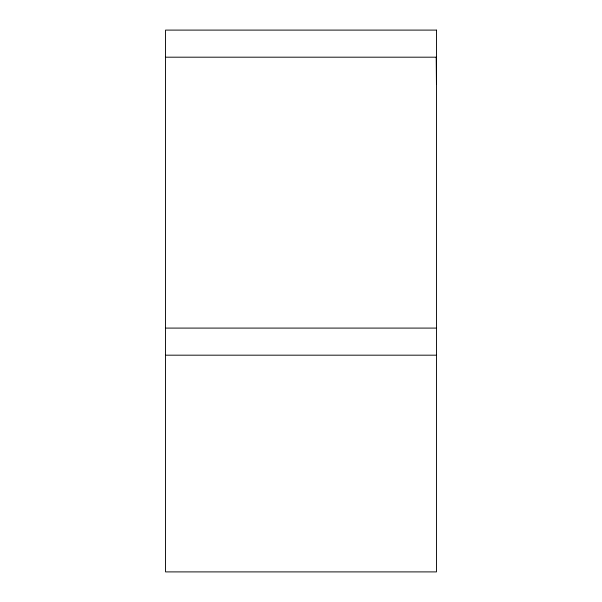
<?xml version="1.0" encoding="UTF-8"?>
<svg xmlns="http://www.w3.org/2000/svg" width="602" height="602" viewBox="0 0 602 602"><rect width="100%" height="100%" fill="white"/><g stroke="black" fill="none" stroke-linecap="round" stroke-linejoin="round"><path stroke-width="0.9" d="M165.55 57.19L436.45 57.19M436.45 84.28L436.202 57.19M165.55 328.09L436.45 328.09M165.55 355.18L436.45 355.18M436.45 30.1L165.55 30.1L165.55 571.9L436.45 571.9L436.45 30.1"/></g></svg>
